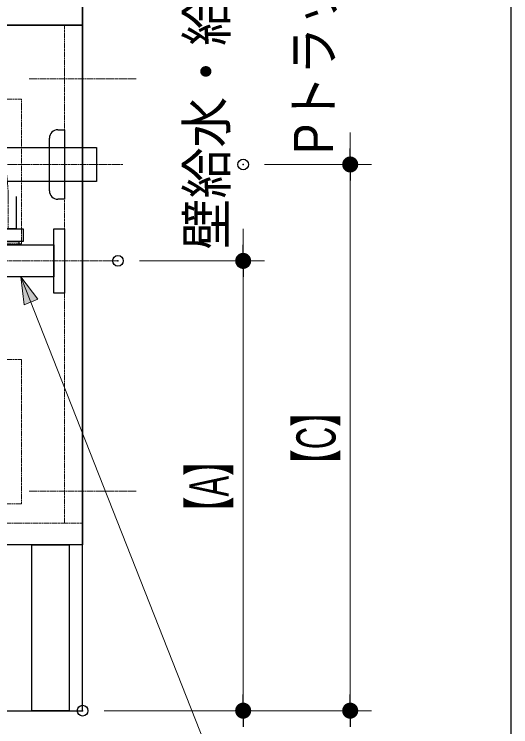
# Model space of a CAD drawing. Units: millimetres, scale not verified. Extents: x -6062 to 6062, y -3045 to 3045.
# Drawn here: x -781 to -318, y -2035 to -1370 of the extents above; entities that cross this region are included whole.
import ezdxf
from ezdxf.enums import TextEntityAlignment as Align

# ---------------------------------------------------------------- set-up
doc = ezdxf.new("R2010")
doc.units = ezdxf.units.MM
doc.header["$LTSCALE"] = 20
doc.header["$PDMODE"] = 32
doc.header["$PDSIZE"] = 10
doc.linetypes.add('USER1', pattern=[1.11, 0.71, -0.4])
doc.linetypes.add('USER3', pattern=[2.91, 1.76, -0.4, 0.35, -0.4])
for name, color, linetype, lineweight in [('0-0_1図面枠', 7, 'Continuous', 20), ('0-2_0', 7, 'Continuous', 25), ('0-4_2寸法-2', 7, 'Continuous', 15), ('0-5_2寸法-3', 7, 'Continuous', 15), ('0-7_5ボウル・キャビネット', 7, 'Continuous', 15), ('0-8_4給排水', 7, 'Continuous', 30)]:
    doc.layers.add(name, color=color, linetype=linetype, lineweight=lineweight)
doc.layers.add('0-3_Defpoints', color=7, linetype='Continuous')
doc.styles.add('ＭＳ Ｐゴシック', font='')
doc.styles.get('ＭＳ Ｐゴシック').set_extended_font_data('MS PGothic')

# ---------------------------------------------------------------- blocks, each defined once
blk = doc.blocks.new('_Dot')
at = {"layer": '0-2_0'}
blk.add_line((-10, 0), (-20, 0), dxfattribs=at)
for points in [[(0, 0), (-5.36, 8.44), (-4.26, 9.05)], [(0, 0), (-4.26, 9.05), (-3.09, 9.51)], [(0, 0), (-3.09, 9.51), (-1.87, 9.82)], [(0, 0), (-1.87, 9.82), (-0.63, 9.98)], [(0, 0), (-0.63, 9.98), (0.63, 9.98)], [(0, 0), (0.63, 9.98), (1.87, 9.82)], [(0, 0), (1.87, 9.82), (3.09, 9.51)], [(0, 0), (3.09, 9.51), (4.26, 9.05)], [(0, 0), (4.26, 9.05), (5.36, 8.44)], [(0, 0), (-10, 0), (-9.92, 1.25)], [(0, 0), (-9.92, -1.25), (-10, 0)], [(0, 0), (-9.92, 1.25), (-9.69, 2.49)], [(0, 0), (-9.69, -2.49), (-9.92, -1.25)], [(0, 0), (-9.69, 2.49), (-9.3, 3.68)], [(0, 0), (-9.3, -3.68), (-9.69, -2.49)], [(0, 0), (-9.3, 3.68), (-8.76, 4.82)], [(0, 0), (-8.76, -4.82), (-9.3, -3.68)], [(0, 0), (-8.76, 4.82), (-8.09, 5.88)], [(0, 0), (-8.09, -5.88), (-8.76, -4.82)], [(0, 0), (-8.09, 5.88), (-7.29, 6.85)], [(0, 0), (-7.29, -6.85), (-8.09, -5.88)], [(0, 0), (-7.29, 6.85), (-6.37, 7.71)], [(0, 0), (-6.37, -7.71), (-7.29, -6.85)], [(0, 0), (-6.37, 7.71), (-5.36, 8.44)], [(0, 0), (-5.36, -8.44), (-6.37, -7.71)], [(0, 0), (-4.26, -9.05), (-5.36, -8.44)], [(0, 0), (-3.09, -9.51), (-4.26, -9.05)], [(0, 0), (-1.87, -9.82), (-3.09, -9.51)], [(0, 0), (-0.63, -9.98), (-1.87, -9.82)], [(0, 0), (0.63, -9.98), (-0.63, -9.98)], [(0, 0), (5.36, 8.44), (6.37, 7.71)], [(0, 0), (6.37, 7.71), (7.29, 6.85)], [(0, 0), (7.29, 6.85), (8.09, 5.88)], [(0, 0), (8.09, 5.88), (8.76, 4.82)], [(0, 0), (8.76, 4.82), (9.3, 3.68)], [(0, 0), (9.3, 3.68), (9.69, 2.49)], [(0, 0), (9.69, 2.49), (9.92, 1.25)], [(0, 0), (9.92, 1.25), (10, 0)], [(0, 0), (1.87, -9.82), (0.63, -9.98)], [(0, 0), (3.09, -9.51), (1.87, -9.82)], [(0, 0), (4.26, -9.05), (3.09, -9.51)], [(0, 0), (5.36, -8.44), (4.26, -9.05)], [(0, 0), (6.37, -7.71), (5.36, -8.44)], [(0, 0), (7.29, -6.85), (6.37, -7.71)], [(0, 0), (8.09, -5.88), (7.29, -6.85)], [(0, 0), (8.76, -4.82), (8.09, -5.88)], [(0, 0), (9.3, -3.68), (8.76, -4.82)], [(0, 0), (9.69, -2.49), (9.3, -3.68)], [(0, 0), (9.92, -1.25), (9.69, -2.49)], [(0, 0), (10, 0), (9.92, -1.25)]]:
    blk.add_solid(points, dxfattribs=at)
blk = doc.blocks.new('グループ-14')
at = {"layer": '0-7_5ボウル・キャビネット', "linetype": 'USER1'}
for p, q in [((21060, -27600), (21060, -36900)), ((12460, -36900), (21400, -36900))]:
    blk.add_line(p, q, dxfattribs=at)
at = {"layer": '0-7_5ボウル・キャビネット', "lineweight": 30}
for points in [[(11400, -26600), (21400, -26600), (21400, -27600), (11400, -27600)], [(12060, -27600), (21400, -27600), (21400, -37300), (12060, -37300)], [(20450, -37300), (21150, -37300), (21150, -40400), (20450, -40400)]]:
    blk.add_lwpolyline(points, close=True, dxfattribs=at)
at = {"layer": '0-7_5ボウル・キャビネット', "linetype": 'USER1'}
for points in [[(19960, -28980), (20260, -28980), (20260, -31680), (19960, -31680)], [(19960, -33840), (20260, -33840), (20260, -36540), (19960, -36540)]]:
    blk.add_lwpolyline(points, close=True, dxfattribs=at)
blk = doc.blocks.new('グループ-15')
at = {"layer": '0-7_5ボウル・キャビネット', "lineweight": 30}
for p, q in [((21400, -40400), (21400, -15400)), ((9400, -40400), (21400, -40400))]:
    blk.add_line(p, q, dxfattribs=at)
at = {"layer": '0-7_5ボウル・キャビネット', "linetype": 'USER3'}
for p, q in [((22400, -28600), (20400, -28600)), ((22400, -36300), (20400, -36300))]:
    blk.add_line(p, q, dxfattribs=at)
at = {"layer": '0-7_5ボウル・キャビネット'}
blk.add_blockref('グループ-14', (0, 0), dxfattribs=at)
blk = doc.blocks.new('止水栓_側面')
at = {"layer": '0-8_4給排水', "linetype": 'USER3', "lineweight": 15}
blk.add_line((-3010, 0), (1000, 0), dxfattribs=at)
at = {"layer": '0-8_4給排水'}
blk.add_lwpolyline([(-900, 1200), (-900, 600), (-1200, 600), (-1200, 1200)], dxfattribs=at)
for points in [[(-1950, 660), (-1850, 660), (-1850, 300), (-1950, 300)], [(-1330, 600), (-770, 600), (-770, 360), (-1330, 360)], [(-200, 600), (0, 600), (0, -600), (-200, -600)], [(-1450, -300), (-2010, -300), (-2010, 300), (-1450, 300)], [(-1430, 298), (-200, 298), (-200, -298), (-1430, -298)], [(-1250, 360), (-850, 360), (-850, 298), (-1250, 298)], [(-1450, 240), (-1430, 240), (-1430, -240), (-1450, -240)]]:
    blk.add_lwpolyline(points, close=True, dxfattribs=at)
blk = doc.blocks.new('グループ-43')
at = {"layer": '0-8_4給排水', "linetype": 'USER1', "lineweight": 15}
for p, q in [((18210, -23600), (18210, -23940)), ((18910, -23940), (18910, -23600))]:
    blk.add_line(p, q, dxfattribs=at)
blk.add_lwpolyline([(19040, -24000), (18080, -24000), (18080, -23940), (19040, -23940)], close=True, dxfattribs=at)
blk = doc.blocks.new('グループ-44')
at = {"layer": '0-8_4給排水'}
for p, q in [((18860, -21586.8), (18860, -21840)), ((18260, -21760), (18260, -21840))]:
    blk.add_line(p, q, dxfattribs=at)
at = {"layer": '0-8_4給排水', "lineweight": 15}
blk.add_line((16737.8, -23104), (16431.4, -22846.9), dxfattribs=at)
at = {"layer": '0-8_4給排水', "linetype": 'USER3', "lineweight": 15}
blk.add_line((19462.3, -28967.1), (19107.7, -28413.2), dxfattribs=at)
for points in [[(18560, -24500), (18560, -23920), (18560, -20390)], [(18560, -26542.3), (18560, -26508.4), (18560, -25980.3), (18560, -24000)], [(20010, -31400), (20010, -30871.9), (20010, -30838)]]:
    blk.add_lwpolyline(points, dxfattribs=at)
at = {"layer": '0-8_4給排水'}
blk.add_lwpolyline([(17000, -21420), (18210, -21420), (18210, -21760), (18560, -21760), (18909.9, -21558), (18910, -21220), (18210, -21220), (18210, -21260), (17000, -21260)], close=True, dxfattribs=at)
at = {"layer": '0-8_4給排水', "lineweight": 15}
for points in [[(18210, -21260), (18210.1, -21260.4), (18210.4, -21261.6), (18210.8, -21263.6), (18211.4, -21266.4), (18212.1, -21269.8), (18212.9, -21274), (18213.8, -21278.7), (18214.7, -21284.1), (18215.6, -21289.9), (18216.5, -21296.2), (18217.3, -21302.9), (18217.9, -21309.9), (18218.5, -21317.2), (18218.9, -21324.7), (18219.2, -21332.3), (18219.3, -21340), (18219.2, -21344), (18219.2, -21348.1), (18218.9, -21356.1), (18218.4, -21363.9), (18217.8, -21371.4), (18217.1, -21378.5), (18216.3, -21385.3), (18215.4, -21391.5), (18214.5, -21397.3), (18213.6, -21402.4), (18212.7, -21407), (18212, -21410.9), (18211.3, -21414.2), (18210.7, -21416.7), (18210.3, -21418.5), (18210.1, -21419.6), (18210, -21420)], [(18210, -22328), (18210.6, -22329), (18212.3, -22332.1), (18215.1, -22337.2), (18218.9, -22344.1), (18223.5, -22352.7), (18228.7, -22362.9), (18234.3, -22374.6), (18240.3, -22387.6), (18246.3, -22401.8), (18252.1, -22417.2), (18257.7, -22433.7), (18262.7, -22451.2), (18266.9, -22469.6), (18270.1, -22488.8), (18272.1, -22508.5), (18272.8, -22528.5), (18272, -22548.6), (18269.9, -22568.5), (18266.6, -22587.7), (18262.3, -22606.3), (18257.2, -22623.9), (18251.5, -22640.5), (18245.6, -22655.9), (18239.5, -22670.1), (18233.6, -22683), (18228, -22694.4), (18222.9, -22704.4), (18218.5, -22712.7), (18214.9, -22719.3), (18212.2, -22724.1), (18210.6, -22727.1), (18210, -22728)]]:
    blk.add_lwpolyline(points, dxfattribs=at)
at = {"layer": '0-8_4給排水'}
blk.add_lwpolyline([(18210, -23600), (18210, -22728), (17146.5, -22728), (17126.8, -22729), (17107.3, -22731.9), (17088.2, -22736.7), (17069.6, -22743.4), (17048.1, -22753.9), (17028.1, -22766.9), (17009.7, -22782.1), (16993.3, -22799.5), (16496.1, -23392), (16189.7, -23134.9), (16686.9, -22542.3), (16688.6, -22540.3), (16739.4, -22487.3), (16794.9, -22441.9), (16853.4, -22404.5), (16915.8, -22374.2), (16971.5, -22354.1), (17028.9, -22339.7), (17087.4, -22330.9), (17146.5, -22328), (18210, -22328), (18210, -21840), (18910, -21840), (18910, -23600)], dxfattribs=at)
at = {"layer": '0-8_4給排水', "linetype": 'USER3', "lineweight": 15}
for centre, start, end in [((22029.5, -26542.3), 180, 212.63199), ((16540.5, -30838), 0, 32.63199)]:
    blk.add_arc(centre, 3469.5, start, end, dxfattribs=at)
at = {"layer": '0-8_4給排水'}
for name, p in [('グループ-43', (0, 0)), ('止水栓_側面', (21060, -32000))]:
    blk.add_blockref(name, p, dxfattribs=at)
blk = doc.blocks.new('グループ-46')
at = {"layer": '0-8_4給排水'}
blk.add_line((20780, -30690), (20780, -29710), dxfattribs=at)
at = {"layer": '0-8_4給排水', "linetype": 'USER3', "lineweight": 15}
blk.add_line((18160, -30200), (22160, -30200), dxfattribs=at)
at = {"layer": '0-8_4給排水'}
for points in [[(20940, -29550), (21060, -29550), (21060, -30850), (20940, -30850)], [(18660, -29880), (21660, -29880), (21660, -30520), (18660, -30520)]]:
    blk.add_lwpolyline(points, dxfattribs=at)
for centre, start, end in [((20940, -29710), 90, 180), ((20940, -30690), 180, 270)]:
    blk.add_arc(centre, 160, start, end, dxfattribs=at)

msp = doc.modelspace()

# ---------------------------------------------------------------- linework, layer by layer
at = {"layer": '0-0_1図面枠', "lineweight": 30}
msp.add_line((-317.5, 1750), (-317.5, -2420), dxfattribs=at)
at = {"layer": '0-3_Defpoints'}
for p in [(-567.5, -1510), (-567.5, -1510), (-684.5, -1600), (-684.5, -1600), (-717.5, -2020), (-717.5, -2020), (-567.5, -2020), (-567.5, -2020), (-467.5, -2020)]:
    msp.add_point(p, dxfattribs=at)
at = {"layer": '0-4_2寸法-2'}
for p, q in [((-467.5, -1494.99), (-467.5, -1479.99)), ((-547.5, -1510), (-447.5, -1510)), ((-547.5, -1510), (-447.5, -1510)), ((-467.5, -1510), (-467.5, -2020)), ((-467.5, -1525.01), (-467.5, -2004.99)), ((-567.5, -1584.99), (-567.5, -1569.99)), ((-664.5, -1600), (-547.5, -1600)), ((-664.5, -1600), (-547.5, -1600)), ((-567.5, -1600), (-567.5, -2020)), ((-567.5, -1615.01), (-567.5, -2004.99)), ((-697.5, -2020), (-547.5, -2020)), ((-697.5, -2020), (-547.5, -2020)), ((-547.5, -2020), (-447.5, -2020)), ((-547.5, -2020), (-447.5, -2020))]:
    msp.add_line(p, q, dxfattribs=at)
at = {"layer": '0-5_2寸法-3'}
msp.add_lwpolyline([(-905.69, -2420), (-457.5, -2420), (-775.25, -1614.9)], dxfattribs=at)
at = {"layer": '0-5_2寸法-3', "lineweight": 5}
msp.add_lwpolyline([(-772.05, -1640.99), (-775.25, -1614.9), (-759.43, -1635.9)], close=True, dxfattribs=at)
at = {"layer": '0-5_2寸法-3'}
msp.add_solid([(-772.05, -1640.99), (-759.43, -1635.9), (-775.25, -1614.9)], dxfattribs=at)

# ---------------------------------------------------------------- block references
at = {"layer": '0-4_2寸法-2', "xscale": 0.7503418, "yscale": 0.7503418}
for p, rotation in [((-467.5, -1510), 270), ((-467.5, -1510), 90), ((-567.5, -1600), 270), ((-567.5, -1600), 90), ((-567.5, -2020), 270), ((-467.5, -2020), 270), ((-567.5, -2020), 90), ((-467.5, -2020), 90)]:
    msp.add_blockref('_Dot', p, dxfattribs=dict(at, rotation=rotation))
at = {"layer": '0-7_5ボウル・キャビネット', "xscale": 0.05, "yscale": 0.05}
msp.add_blockref('グループ-15', (-1787.5, 0), dxfattribs=at)
at = {"layer": '0-8_4給排水', "xscale": 0.05, "yscale": 0.05}
for name in ['グループ-44', 'グループ-46']:
    msp.add_blockref(name, (-1787.5, 0), dxfattribs=at)

# ---------------------------------------------------------------- texts
at = {"layer": '0-4_2寸法-2', "style": 'ＭＳ Ｐゴシック'}
for s, height, width, p in [('Pトラップ排水位置', 36.66, 0.9, (-472.48, -1500.42)), ('壁給水・給湯位置', 36.66, 0.95, (-572.38, -1589.36)), ('【C】', 36.66, 0.6, (-470.13, -1805.83)), ('【A】', 36.69, 0.6, (-570.13, -1850.05))]:
    msp.add_text(s, height=height, rotation=90, dxfattribs=dict(at, width=width)).set_placement(p, align=Align.BOTTOM_LEFT)

doc.saveas('drawing.dxf')
